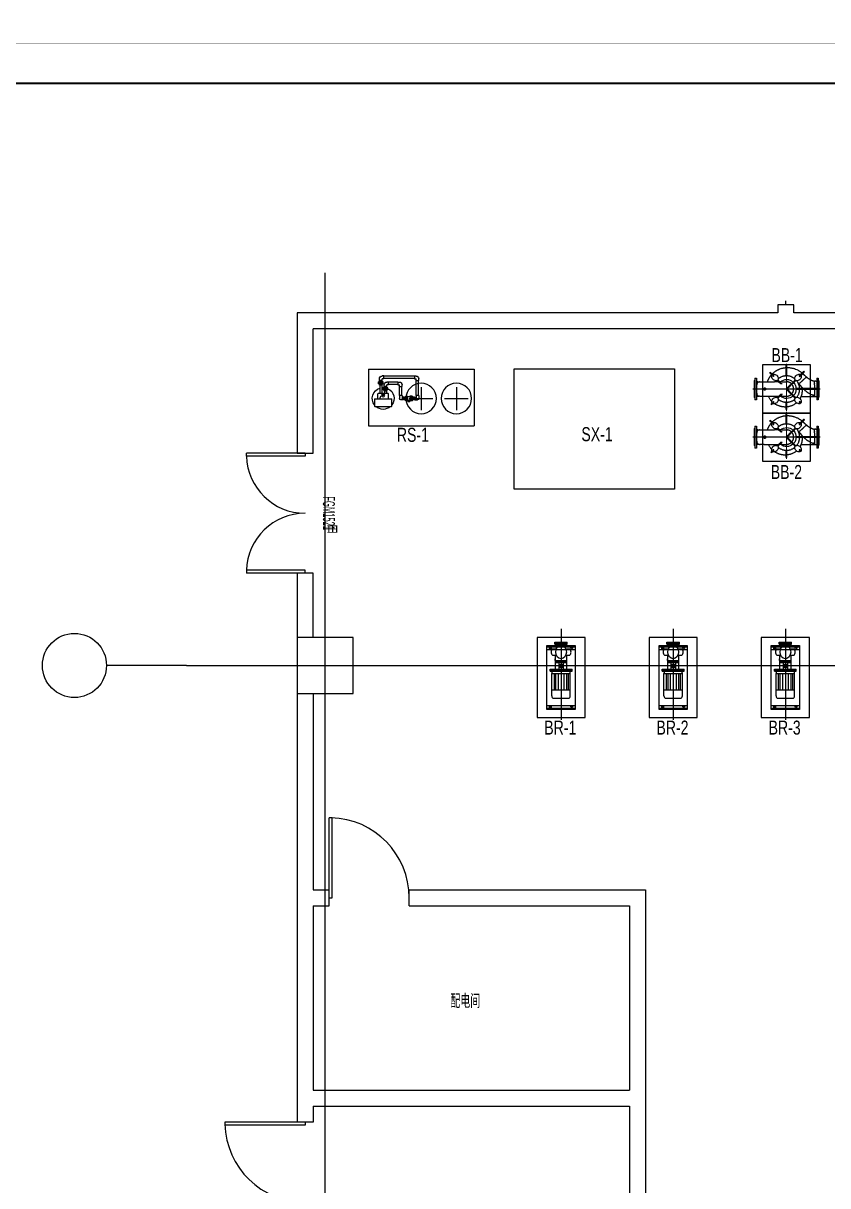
# Model space of a CAD drawing. Extents: x -253824 to 107923, y -224968 to 180578.
# Drawn here: x -192239 to -182197, y -13529 to 979 of the extents above; entities that cross this region are included whole.
import ezdxf
from ezdxf.enums import TextEntityAlignment as Align

# ---------------------------------------------------------------- set-up
doc = ezdxf.new("R2010")
doc.units = 0
doc.header["$LTSCALE"] = 1000
doc.header["$MEASUREMENT"] = 0
doc.linetypes.add('ACAD_ISO04W100', pattern=[30, 24, -3, 0, -3])
doc.linetypes.add('CENTER', pattern=[2, 1.25, -0.25, 0.25, -0.25])
doc.layers.get('0').update_dxf_attribs({"linetype": 'CONTINUOUS'})
doc.layers.add('00AC-空调设备-131', color=131, linetype='CONTINUOUS', lineweight=18)
doc.layers.add('4', color=1, linetype='CENTER', lineweight=18)
for name, color, linetype in [('02-TEXT_房间', 7, 'CONTINUOUS'), ('1轮廓实线层', 7, 'CONTINUOUS'), ('3中心线层', 1, 'CENTER'), ('A_STR-砌块墙', 121, 'CONTINUOUS'), ('A_STR-砼柱', 51, 'CONTINUOUS'), ('ACS_COM_BZ', 3, 'CONTINUOUS'), ('AXIS', 3, 'CONTINUOUS'), ('AXIS_TEXT', 7, 'CONTINUOUS'), ('DEVICE', 2, 'CONTINUOUS'), ('DOOR_FIRE', 220, 'CONTINUOUS'), ('DOOR_FIRE_TEXT', 7, 'CONTINUOUS'), ('DOTE', 1, 'CONTINUOUS'), ('WALL', 9, 'CONTINUOUS'), ('改造', 7, 'CONTINUOUS')]:
    doc.layers.add(name, color=color, linetype=linetype)
doc.styles.add('_TCH_SPACE', font='ros.shx', dxfattribs={"width": 0.75, "height": 5, "bigfont": 'jd.shx'})
doc.styles.add('_TCH_WINDOW', font='ros.shx', dxfattribs={"width": 0.65, "height": 3.5, "bigfont": 'jd.shx'})
doc.styles.add('COMPLEX', font='COMPLEX')
doc.styles.add('HZF', font='ros.shx', dxfattribs={"width": 0.75, "bigfont": 'jd.shx'})

# ---------------------------------------------------------------- blocks, each defined once
blk = doc.blocks.new('图框-A1')
for points, const_width in [([(0, 0), (841, 0), (841, 594), (0, 594)], 0.05), ([(766, 584), (25, 584), (25, 10), (766, 10)], 0.5)]:
    blk.add_lwpolyline(points, close=True, dxfattribs=dict(const_width=const_width))
at = {"const_width": 0.05}
for points in [[(420.5, 594), (420.5, 592)], [(420.5, 0), (420.5, 2)]]:
    blk.add_lwpolyline(points, dxfattribs=at)
blk = doc.blocks.new('_AXISO')
blk.add_circle((0, 0), 0.5)
at = {"layer": 'AXIS_TEXT', "style": 'COMPLEX', "width": 1.041667}
blk.add_attdef('A', text='', height=0.56, dxfattribs=at).set_placement((-0.25, -0.28), (0.25, -0.28), align=Align.FIT)
blk = doc.blocks.new('h2')
at = {"layer": 'A_STR-砌块墙'}
for p, q in [((-2845, 4500), (-3045, 4500)), ((-3045, 4500), (-3045, 4400)), ((-2845, 4400), (-2845, 4500)), ((-9045, 4400), (-9045, 2650)), ((-3045, 4400), (-9045, 4400)), ((-195, 4400), (-2845, 4400)), ((-8845, 2650), (-8845, 4200)), ((-2945, 4200), (-8845, 4200)), ((-295, 4200), (-2945, 4200)), ((-9045, 2650), (-8845, 2650)), ((-8845, 1150), (-9045, 1150)), ((-9045, 1150), (-9045, 350)), ((-8845, 350), (-8845, 1150)), ((-9045, -350), (-9045, -5700)), ((-8845, -350), (-8845, -2800)), ((-8845, -2800), (-8645, -2800)), ((-8645, -3000), (-8645, -2800)), ((-7645, -3000), (-7645, -2800)), ((-7645, -2800), (-4695, -2800)), ((-4695, -2800), (-4695, -8050)), ((-8845, -3000), (-8645, -3000)), ((-8845, -3000), (-8845, -5300)), ((-7645, -3000), (-4895, -3000)), ((-4895, -3000), (-4895, -5300)), ((-8845, -5300), (-4895, -5300)), ((-8845, -5500), (-4895, -5500)), ((-8845, -5500), (-8845, -5700)), ((-4895, -5500), (-4895, -7850)), ((-8845, -5700), (-9045, -5700))]:
    blk.add_line(p, q, dxfattribs=at)
at = {"layer": 'A_STR-砼柱'}
for p, q in [((-8345, 350), (-9045, 350)), ((-9045, 350), (-9045, -350)), ((-8345, -350), (-8345, 350)), ((-9045, -350), (-8345, -350))]:
    blk.add_line(p, q, dxfattribs=at)
at = {"layer": 'AXIS'}
blk.add_line((-10424, 0), (-11424, 0), dxfattribs=at)
at = {"layer": 'DOOR_FIRE'}
for p, q in [((-2945, 4500), (-2945, 4550)), ((-8945, 2650), (-9676, 2650)), ((-9676, 2613), (-9676, 2650)), ((-8945, 2613), (-9676, 2613)), ((-8945, 2650), (-8945, 2613)), ((-8945, 1188), (-9676, 1188)), ((-9676, 1188), (-9676, 1150)), ((-8945, 1150), (-8945, 1188)), ((-8945, 1150), (-9676, 1150)), ((-8645, -2900), (-8645, -1900)), ((-8607, -1900), (-8645, -1900)), ((-8607, -2900), (-8607, -1900)), ((-8645, -2900), (-8607, -2900)), ((-8945, -5700), (-9945, -5700)), ((-9944, -5726), (-9944, -5700)), ((-8945, -5737), (-9944, -5737)), ((-8945, -5700), (-8945, -5737))]:
    blk.add_line(p, q, dxfattribs=at)
for centre, radius, start, end in [((-8945, 2631), 731, 181.4693, 270), ((-8945, 1169), 731, 90, 178.5307), ((-8645, -2900), 1000, 0, 88.5307), ((-8945, -5700), 1000, 181.4693, 270)]:
    blk.add_arc(centre, radius, start, end, dxfattribs=at)
at = {"layer": 'DOTE'}
for p, q in [((-8695, -11139), (-8695, 4899)), ((-10424, 0), (3416, 0))]:
    blk.add_line(p, q, dxfattribs=at)
at = {"layer": 'AXIS', "xscale": 800, "yscale": 800, "zscale": 800, "rotation": 270}
blk.add_blockref('_AXISO', (-11824, 0), dxfattribs=at)
at = {"layer": '02-TEXT_房间', "style": '_TCH_SPACE', "width": 0.75}
blk.add_text('配电间', height=173.6, dxfattribs=at).set_placement((-7131, -4276))
at = {"layer": 'DOOR_FIRE_TEXT', "style": '_TCH_WINDOW'}
for s, height, width, p in [('FGM1521', 148.8, 0.458824, (-8722, 2110)), ('甲', 174, 0.65, (-8722, 1762))]:
    blk.add_text(s, height=height, rotation=270, dxfattribs=dict(at, width=width)).set_placement(p)
blk = doc.blocks.new('beng')
at = {"layer": 'DEVICE', "color": 7}
for p, q in [((65, -300), (65, 300)), ((65, 229), (105, 229)), ((85, 259), (85, 194)), ((105, -300), (105, 300)), ((455, -234), (455, 234)), ((512, -198), (512, 198)), ((789, -198), (789, 198)), ((1054, -300), (1054, 300)), ((1055, 229), (1095, 229)), ((1075, 259), (1075, 194)), ((1095, -300), (1095, 300)), ((0, -134), (0, 134)), ((294, -122), (294, 122)), ((310, -122), (310, 122)), ((326, -122), (326, 122)), ((326, 47), (439, 47)), ((358, -47), (358, 47)), ((358, 22), (408, 22)), ((408, -47), (408, 47)), ((512, 150), (789, 150)), ((512, 115), (789, 115)), ((512, 62), (789, 62)), ((85, -259), (85, -194)), ((326, -47), (439, -47)), ((358, -22), (408, -22)), ((512, -62), (789, -62)), ((512, -115), (789, -115)), ((512, -150), (789, -150)), ((1075, -259), (1075, -194)), ((65, -229), (105, -229)), ((1054, -229), (1095, -229))]:
    blk.add_line(p, q, dxfattribs=at)
at = {"layer": 'DEVICE', "color": 7, "linetype": 'CENTER', "ltscale": 500}
blk.add_line((-241, 0), (1293, 0), dxfattribs=at)
at = {"layer": 'DEVICE', "color": 7}
blk.add_lwpolyline([(40, 300), (1120, 300), (1120, -300), (40, -300)], close=True, dxfattribs=at)
for centre in [(85, 229), (1075, 229), (85, -229), (1075, -229)]:
    blk.add_circle(centre, 8.14, dxfattribs=at)
at = {"layer": 'WALL', "ltscale": 0.2}
for p, q in [((471, 234), (439, 234)), ((439, -234), (439, 234)), ((471, -234), (471, 234)), ((889, 198), (512, 198)), ((16, 134), (-16, 134)), ((-16, -134), (-16, 134)), ((16, -134), (16, 134)), ((89, 96), (16, 96)), ((95, 100), (95, 185)), ((205, 100), (205, 185)), ((439, 122), (205, 122)), ((296, 122), (264, 122)), ((471, -142), (471, 142)), ((930, -157), (930, 157)), ((16, -134), (-16, -134)), ((16, -134), (3, -134)), ((89, -96), (16, -96)), ((95, -185), (95, -100)), ((205, -185), (205, -100)), ((206, -122), (439, -122)), ((296, -122), (264, -122)), ((296, -122), (283, -122)), ((471, -234), (439, -234)), ((471, -234), (458, -234)), ((889, -198), (512, -198))]:
    blk.add_line(p, q, dxfattribs=at)
blk.add_circle((150, 0), 114, dxfattribs=at)
for centre, radius, start, end in [((150, 144), 68.9, 36.4877, 143.5123), ((512, 157), 40.7, 90, 180), ((889, 157), 40.7, 0, 90), ((150, -144), 68.9, 216.4877, 323.5123), ((512, -157), 40.7, 180, 270), ((889, -157), 40.7, 270, 0)]:
    blk.add_arc(centre, radius, start, end, dxfattribs=at)
blk = doc.blocks.new('A$C1A1A00B8')
at = {"layer": '00AC-空调设备-131', "color": 8, "lineweight": -3}
for p, q in [((300, 914), (300, 0)), ((2000, 914), (300, 914)), ((2000, 914), (2000, 0)), ((2000, 0), (300, 0))]:
    blk.add_line(p, q, dxfattribs=at)
at = {"layer": '00AC-空调设备-131', "lineweight": -3}
for p, q in [((1190, 732, 0), (1190, 758, 0)), ((1261, 802, 0), (1234, 802, 0)), ((1234, 732, 0), (1234, 758, 0)), ((1261, 758, 0), (1234, 758, 0)), ((1261, 802, 0), (1261, 758, 0)), ((1261, 797, 0), (1753, 797, 0)), ((1261, 762, 0), (1753, 762, 0)), ((1753, 758, 0), (1753, 802, 0)), ((1753, 802, 0), (1779, 802, 0)), ((1753, 758, 0), (1779, 758, 0)), ((1779, 731, 0), (1779, 758, 0)), ((1823, 731, 0), (1823, 758, 0)), ((1234, 732, 0), (1190, 732, 0)), ((1195, 490, 0), (1195, 732, 0)), ((1230, 490, 0), (1230, 732, 0)), ((1458, 634, 0), (1458, 661, 0)), ((1501, 634, 0), (1458, 634, 0)), ((1462, 490, 0), (1462, 634, 0)), ((1497, 490, 0), (1497, 634, 0)), ((1528, 704, 0), (1501, 704, 0)), ((1528, 661, 0), (1501, 661, 0)), ((1501, 634, 0), (1501, 661, 0)), ((1528, 704, 0), (1528, 661, 0)), ((1528, 700, 0), (1676, 700, 0)), ((1528, 665, 0), (1676, 665, 0)), ((1676, 661, 0), (1676, 704, 0)), ((1676, 704, 0), (1702, 704, 0)), ((1676, 661, 0), (1702, 661, 0)), ((1685, 612, 0), (1762, 612, 0)), ((1685, 580, 0), (1685, 612, 0)), ((1688, 577, 0), (1685, 580, 0)), ((1688, 577, 0), (1760, 577, 0)), ((1694, 577, 0), (1694, 612, 0)), ((1702, 633, 0), (1702, 661, 0)), ((1702, 612, 0), (1702, 633, 0)), ((1702, 633, 0), (1746, 633, 0)), ((1746, 633, 0), (1702, 633, 0)), ((1702, 556, 0), (1702, 577, 0)), ((1708, 556, 0), (1708, 633, 0)), ((1724, 556, 0), (1724, 633, 0)), ((1740, 556, 0), (1740, 633, 0)), ((1746, 633, 0), (1746, 661, 0)), ((1746, 612, 0), (1746, 633, 0)), ((1746, 556, 0), (1746, 577, 0)), ((1754, 577, 0), (1754, 612, 0)), ((1762, 580, 0), (1760, 577, 0)), ((1762, 678, 0), (1762, 710, 0)), ((1762, 710, 0), (1839, 710, 0)), ((1765, 675, 0), (1762, 678, 0)), ((1762, 580, 0), (1762, 612, 0)), ((1765, 675, 0), (1837, 675, 0)), ((1771, 675, 0), (1771, 710, 0)), ((1779, 710, 0), (1779, 731, 0)), ((1779, 731, 0), (1823, 731, 0)), ((1823, 731, 0), (1779, 731, 0)), ((1779, 654, 0), (1779, 675, 0)), ((1779, 654, 0), (1823, 654, 0)), ((1783, 654, 0), (1783, 524, 0)), ((1785, 654, 0), (1785, 731, 0)), ((1801, 654, 0), (1801, 731, 0)), ((1817, 654, 0), (1817, 731, 0)), ((1818, 654, 0), (1818, 524, 0)), ((1823, 710, 0), (1823, 731, 0)), ((1823, 654, 0), (1823, 675, 0)), ((1831, 675, 0), (1831, 710, 0)), ((1839, 678, 0), (1837, 675, 0)), ((1839, 678, 0), (1839, 710, 0)), ((1190, 490, 0), (1234, 490, 0)), ((1190, 490, 0), (1190, 441, 0)), ((1257, 419, 0), (1212, 419, 0)), ((1234, 490, 0), (1234, 441, 0)), ((1257, 463, 0), (1234, 463, 0)), ((1257, 463, 0), (1257, 419, 0)), ((1257, 459, 0), (1271, 459, 0)), ((1257, 424, 0), (1271, 424, 0)), ((1271, 463, 0), (1292, 463, 0)), ((1271, 419, 0), (1271, 463, 0)), ((1271, 457, 0), (1327, 457, 0)), ((1271, 441, 0), (1327, 441, 0)), ((1271, 425, 0), (1327, 425, 0)), ((1271, 419, 0), (1292, 419, 0)), ((1295, 480, 0), (1292, 477, 0)), ((1292, 405, 0), (1292, 477, 0)), ((1292, 471, 0), (1327, 471, 0)), ((1292, 411, 0), (1327, 411, 0)), ((1292, 405, 0), (1295, 403, 0)), ((1295, 480, 0), (1327, 480, 0)), ((1295, 403, 0), (1327, 403, 0)), ((1327, 403, 0), (1327, 480, 0)), ((1335, 384, 0), (1333, 393, 0)), ((1333, 393, 0), (1359, 393, 0)), ((1335, 384, 0), (1357, 384, 0)), ((1339, 407, 0), (1339, 393, 0)), ((1353, 407, 0), (1353, 393, 0)), ((1357, 384, 0), (1359, 393, 0)), ((1397, 480, 0), (1365, 480, 0)), ((1365, 403, 0), (1365, 480, 0)), ((1400, 471, 0), (1365, 471, 0)), ((1421, 457, 0), (1365, 457, 0)), ((1421, 441, 0), (1365, 441, 0)), ((1421, 425, 0), (1365, 425, 0)), ((1400, 411, 0), (1365, 411, 0)), ((1397, 403, 0), (1365, 403, 0)), ((1397, 480, 0), (1400, 477, 0)), ((1400, 405, 0), (1397, 403, 0)), ((1400, 405, 0), (1400, 477, 0)), ((1421, 463, 0), (1400, 463, 0)), ((1421, 419, 0), (1400, 419, 0)), ((1421, 463, 0), (1421, 419, 0)), ((1421, 459, 0), (1435, 459, 0)), ((1421, 424, 0), (1435, 424, 0)), ((1435, 463, 0), (1458, 463, 0)), ((1435, 463, 0), (1435, 419, 0)), ((1435, 419, 0), (1479, 419, 0)), ((1458, 490, 0), (1501, 490, 0)), ((1458, 490, 0), (1458, 441, 0)), ((1501, 490, 0), (1501, 441, 0)), ((1902, 435, 0), (1622, 435, 0)), ((1678, 435, 0), (1678, 517, 0)), ((1839, 524, 0), (1685, 524, 0)), ((1702, 556, 0), (1746, 556, 0)), ((1706, 556, 0), (1706, 524, 0)), ((1741, 556, 0), (1741, 524, 0)), ((1846, 435, 0), (1846, 517, 0))]:
    blk.add_line(p, q, dxfattribs=at)
at = {"layer": '00AC-空调设备-131', "linetype": 'ACAD_ISO04W100', "lineweight": -3, "ltscale": 3}
for p, q in [((585, 622, 0), (585, 254, 0)), ((1152, 622, 0), (1152, 254, 0)), ((775, 441, 0), (394, 441, 0)), ((1343, 441, 0), (962, 441, 0))]:
    blk.add_line(p, q, dxfattribs=at)
at = {"layer": '00AC-空调设备-131', "lineweight": -3, "elevation": 0}
blk.add_lwpolyline([(1902, 435), (1902, 323, -0.414214), (1888, 309), (1636, 309, -0.414214), (1622, 323), (1622, 435)], format="xyb", dxfattribs=at)
at = {"layer": '00AC-空调设备-131', "lineweight": -3}
for centre, radius in [((585, 441, 0), 245), ((1152, 441, 0), 245), ((1762, 492, 0), 24.6), ((1762, 492, 0), 3.24)]:
    blk.add_circle(centre, radius, dxfattribs=at)
for centre, radius, start, end in [((1234, 758, 0), 43.4, 90, 180), ((1779, 758, 0), 43.4, 0, 90), ((1501, 661, 0), 43.4, 90, 180), ((1762, 441, 0), 175, 116.1039, 216.8699), ((1702, 661, 0), 43.4, 0, 90), ((1762, 441, 0), 175, 83.1079, 95.5089), ((1762, 441, 0), 175, 323.1301, 71.3371), ((1212, 441, 0), 21.7, 180, 0), ((1346, 441, 0), 34.4, 56.6676, 123.3324), ((1346, 441, 0), 34.4, 236.6676, 303.3324), ((1479, 441, 0), 21.7, 180, 0), ((1685, 517, 0), 7, 90, 180), ((1839, 517, 0), 7, 0, 90), ((1762, 441, 0), 175, 228.9216, 311.0784)]:
    blk.add_arc(centre, radius, start, end, dxfattribs=at)
blk.add_open_spline([(1816, 435, 0), (1815, 446, 0), (1808, 476, 0), (1780, 486, 0), (1762, 492, 0)], degree=3, knots=[3.239693, 3.239693, 3.239693, 3.239693, 26.74775, 62.73993, 62.73993, 62.73993, 62.73993], dxfattribs=at)
blk = doc.blocks.new('200')
at = {"color": 7, "linetype": 'Continuous'}
for p, q in [((6, 375), (-6, 375)), ((-6, 218), (-6, 375)), ((6, 218), (6, 375)), ((-270, 279), (-279, 270)), ((-279, 270), (-278, 270)), ((-270, 278), (-278, 270)), ((-270, 279), (-270, 278)), ((-251, 260), (-260, 251)), ((-260, 251), (-227, 218)), ((-251, 260), (-218, 227)), ((-6, 218), (6, 218)), ((-6, 196), (-6, 218)), ((6, 196), (6, 218)), ((218, 227), (242, 250)), ((227, 218), (250, 242)), ((242, 250), (250, 242)), ((253, 262), (262, 253)), ((253, 262), (262, 253)), ((253, 262), (253, 262)), ((262, 253), (262, 253)), ((-495, 138), (-505, 128)), ((-505, 128), (-505, -128)), ((-470, 170), (-495, 170)), ((-495, 170), (-495, -170)), ((-470, 170), (-470, -170)), ((-470, 6), (-157, 6)), ((-435, 67), (-435, 6)), ((-260, 6), (-235, 34)), ((130, 113), (123, 113)), ((130, 113), (130, 113)), ((130, 113), (187, 113)), ((187, 113), (187, 113)), ((330, 15), (331, 0)), ((330, 15), (350, 15)), ((470, 123), (435, 114)), ((435, 113), (435, 114)), ((495, 170), (470, 170)), ((470, 170), (470, -170)), ((495, 170), (495, -170)), ((505, 128), (495, 138)), ((505, 128), (505, -128)), ((-505, -128), (-495, -138)), ((-495, -170), (-470, -170)), ((-470, -6), (-157, -6)), ((-470, -123), (-435, -123)), ((-435, -6), (-435, -113)), ((-435, -113), (-435, -123)), ((-435, -123), (-223, -123)), ((-273, -7), (-272, -6)), ((187, -113), (130, -113)), ((187, -113), (187, -113)), ((331, 0), (330, -15)), ((350, -15), (330, -15)), ((435, -114), (435, -113)), ((435, -114), (470, -123)), ((470, -170), (495, -170)), ((495, -138), (505, -128)), ((-6, -205), (-6, -197)), ((-6, -320), (-6, -205)), ((-6, -320), (6, -320)), ((-6, -320), (6, -320)), ((-6, -320), (-6, -320)), ((6, -205), (6, -197)), ((6, -320), (6, -205)), ((6, -320), (6, -320)), ((218, -226), (229, -237)), ((226, -218), (237, -229)), ((237, -229), (229, -237)), ((243, -234), (234, -243)), ((234, -243), (235, -243)), ((243, -235), (235, -243)), ((243, -234), (243, -235))]:
    blk.add_line(p, q, dxfattribs=at)
at = {"color": 7, "linetype": 'Continuous', "flags": 128}
for points in [[(-278, 270), (-278, 270), (-278, 269), (-277, 268), (-276, 267), (-274, 266), (-272, 264), (-270, 262), (-268, 260), (-266, 257), (-263, 254), (-260, 251)], [(-270, 278), (-270, 278), (-269, 278), (-268, 277), (-267, 276), (-266, 274), (-264, 272), (-262, 270), (-260, 268), (-257, 266), (-254, 263), (-251, 260)], [(242, 250), (244, 252), (246, 254), (248, 256), (249, 258), (250, 259), (251, 260), (252, 261), (253, 261), (253, 262)], [(250, 242), (252, 244), (254, 246), (256, 248), (258, 249), (259, 250), (260, 251), (261, 252), (261, 253), (262, 253)], [(-17, 8), (-24, 15), (-31, 23), (-39, 30), (-46, 37), (-53, 45), (-60, 52), (-67, 59), (-74, 66), (-81, 73), (-88, 80), (-95, 86), (-101, 93), (-108, 99), (-114, 106), (-121, 112), (-127, 118), (-133, 124), (-139, 130), (-143, 134)], [(-14, 22), (-21, 30), (-29, 37), (-36, 45), (-43, 52), (-51, 59), (-58, 66), (-65, 73), (-72, 80), (-79, 87), (-86, 94), (-92, 101), (-99, 107), (-105, 114), (-112, 120), (-118, 126), (-124, 133), (-130, 138), (-134, 143)], [(71, 80), (78, 87), (85, 94), (92, 100), (98, 107), (105, 114), (111, 120), (118, 126), (124, 132), (130, 138), (134, 143)], [(88, 79), (95, 86), (101, 93), (108, 99), (114, 106), (120, 112), (127, 118), (133, 124), (139, 130), (143, 134)], [(-435, -113), (-450, -117), (-470, -123)], [(-17, -8), (-24, -15), (-31, -23), (-39, -30), (-46, -37), (-53, -45), (-60, -52), (-67, -59), (-74, -66), (-81, -73), (-88, -80), (-95, -86), (-101, -93), (-108, -99), (-114, -106), (-121, -112), (-127, -118), (-133, -124), (-139, -130), (-143, -134)], [(-14, -22), (-21, -30), (-29, -37), (-36, -45), (-43, -52), (-51, -59), (-58, -66), (-65, -73), (-72, -80), (-79, -87), (-86, -94), (-92, -101), (-99, -107), (-105, -114), (-112, -120), (-118, -126), (-124, -133), (-130, -138), (-134, -143)], [(71, -80), (78, -87), (85, -94), (92, -100), (98, -107), (105, -114), (111, -120), (118, -126), (124, -132), (130, -138), (134, -143)], [(88, -79), (95, -86), (101, -93), (108, -99), (114, -106), (120, -112), (127, -118), (133, -124), (139, -130), (143, -134)], [(229, -237), (230, -238), (231, -239), (232, -240), (233, -241), (233, -242), (234, -242), (234, -243), (234, -243)], [(237, -229), (238, -230), (239, -231), (240, -232), (241, -233), (242, -233), (242, -234), (243, -234), (243, -234)]]:
    blk.add_lwpolyline(points, dxfattribs=at)
for centre in [(-205, 205), (205, 205), (-205, -205), (205, -205)]:
    blk.add_circle(centre, 9)
at = {"color": 7, "linetype": 'Continuous'}
for centre, radius, start, end in [((0, 0), 205, 157.9016, 158.3584), ((0, 0), 149, 137.3118, 222.6882), ((0, 1), 148, 49.258, 132.7928), ((350, 0), 15, 270, 90), ((0, 0), 148, 227.2749, 310.6769)]:
    blk.add_arc(centre, radius, start, end, dxfattribs=at)
blk.add_ellipse((0, 4), major_axis=(0, 200), ratio=0.999829, start_param=3.111652, end_param=3.171533, dxfattribs=at)
for points, knots in [([(-314, 186), (-314, 186), (-314, 186), (-315, 185), (-315, 185), (-316, 184), (-316, 184), (-318, 182), (-319, 181), (-322, 179), (-325, 177), (-331, 171), (-336, 168), (-343, 163), (-346, 161), (-349, 159), (-350, 158), (-353, 157), (-354, 156), (-357, 154), (-358, 154), (-360, 152), (-362, 151), (-365, 149), (-368, 148), (-373, 145), (-376, 144), (-381, 141), (-383, 140), (-389, 138), (-391, 137), (-396, 134), (-399, 133), (-404, 131), (-407, 130), (-411, 129), (-413, 128), (-415, 127), (-417, 127), (-419, 126), (-421, 126), (-424, 125), (-425, 124), (-429, 123), (-432, 122), (-435, 122)], [0, 0, 0, 0, 0.007813, 0.007813, 0.015625, 0.015625, 0.03125, 0.03125, 0.0625, 0.0625, 0.125, 0.125, 0.25, 0.25, 0.3125, 0.3125, 0.34375, 0.34375, 0.375, 0.375, 0.40625, 0.40625, 0.4375, 0.4375, 0.5, 0.5, 0.5625, 0.5625, 0.625, 0.625, 0.6875, 0.6875, 0.75, 0.75, 0.8125, 0.8125, 0.84375, 0.84375, 0.875, 0.875, 0.90625, 0.90625, 0.9375, 0.9375, 1, 1, 1, 1]), ([(-314, 186), (-314, 186), (-314, 186), (-314, 186), (-314, 186), (-313, 186), (-313, 186), (-313, 186), (-313, 186), (-313, 186), (-313, 186), (-313, 186), (-313, 186), (-313, 186), (-313, 186), (-313, 186), (-313, 186), (-313, 186), (-313, 186), (-313, 186), (-313, 186)], [0, 0, 0, 0, 0.0625, 0.0625, 0.125, 0.25, 0.25, 0.3125, 0.3125, 0.375, 0.5, 0.5, 0.5625, 0.5625, 0.625, 0.75, 0.75, 0.875, 0.875, 1, 1, 1, 1]), ([(-313, 186), (-313, 186), (-313, 186), (-313, 186), (-313, 186), (-313, 186), (-313, 186), (-313, 186), (-313, 186), (-313, 186), (-313, 186), (-313, 186), (-313, 186), (-313, 186), (-312, 186), (-311, 185), (-311, 185), (-309, 184), (-308, 184), (-306, 182), (-305, 181), (-301, 178), (-298, 176), (-292, 171), (-288, 168), (-281, 161), (-277, 158), (-269, 150), (-265, 147), (-259, 141), (-257, 139), (-253, 135), (-251, 133), (-247, 130), (-245, 128), (-242, 125), (-241, 124), (-240, 123), (-239, 122), (-238, 122), (-238, 121), (-238, 121), (-237, 121), (-237, 121), (-237, 120), (-237, 120), (-237, 120), (-237, 120), (-237, 120)], [0, 0, 0, 0, 0.000122, 0.000122, 0.000244, 0.000488, 0.000977, 0.001953, 0.003906, 0.007813, 0.015625, 0.015625, 0.03125, 0.03125, 0.0625, 0.0625, 0.125, 0.125, 0.1875, 0.1875, 0.25, 0.25, 0.375, 0.375, 0.5, 0.5, 0.625, 0.625, 0.75, 0.75, 0.8125, 0.8125, 0.875, 0.875, 0.9375, 0.9375, 0.96875, 0.96875, 0.984375, 0.984375, 0.992188, 0.996094, 0.998047, 0.999023, 0.999512, 0.999756, 0.999756, 1, 1, 1, 1]), ([(-303, 196), (-304, 195), (-305, 194), (-306, 193), (-307, 192), (-307, 192)], [0, 0, 0, 0, 0.500001, 0.750003, 1, 1, 1, 1]), ([(-264, 230), (-265, 229), (-270, 225), (-276, 220), (-283, 213), (-288, 209), (-290, 207)], [0, 0, 0, 0, 0.133301, 0.49999, 0.683341, 1, 1, 1, 1]), ([(-263, 231), (-266, 229), (-270, 224), (-275, 220), (-277, 219)], [0, 0, 0, 0, 0.6049, 1, 1, 1, 1]), ([(-256, 238), (-256, 237), (-258, 235), (-261, 233), (-263, 231)], [0, 0, 0, 0, 0.084418, 1, 1, 1, 1]), ([(-251, 242), (-252, 241), (-254, 239), (-255, 238), (-256, 238)], [0, 0, 0, 0, 0.795003, 1, 1, 1, 1]), ([(-160, 303), (-166, 300), (-177, 295), (-192, 286), (-205, 278), (-219, 268), (-231, 259), (-238, 253), (-242, 250)], [0, 0, 0, 0, 0.22118, 0.372949, 0.524719, 0.699911, 0.875095, 1, 1, 1, 1]), ([(-6, 335), (-8, 335), (-9, 335), (-13, 335), (-14, 335), (-19, 335), (-22, 335), (-29, 335), (-32, 335), (-39, 334), (-42, 334), (-52, 333), (-58, 332), (-71, 330), (-78, 329), (-88, 327), (-91, 327), (-97, 325), (-101, 324), (-110, 322), (-116, 320), (-135, 314), (-148, 309), (-160, 303)], [0, 0, 0, 0, 0.03125, 0.03125, 0.0625, 0.0625, 0.125, 0.125, 0.1875, 0.1875, 0.25, 0.25, 0.375, 0.375, 0.5, 0.5, 0.5625, 0.5625, 0.625, 0.625, 0.75, 0.75, 1, 1, 1, 1]), ([(-128, 160), (-128, 160), (-127, 161), (-122, 165), (-117, 169), (-106, 175), (-101, 179), (-94, 182), (-93, 183), (-90, 184), (-88, 185), (-84, 187), (-81, 188), (-73, 192), (-67, 194), (-55, 198), (-49, 199), (-37, 202), (-31, 203), (-23, 204), (-22, 204), (-18, 204), (-17, 204), (-12, 205), (-9, 205), (-6, 205)], [0.1104039, 0.1104039, 0.1104039, 0.1104039, 0.125, 0.125, 0.25, 0.25, 0.375, 0.375, 0.40625, 0.40625, 0.4375, 0.4375, 0.5, 0.5, 0.625, 0.625, 0.75, 0.75, 0.875, 0.875, 0.90625, 0.90625, 0.9375, 0.9375, 1, 1, 1, 1]), ([(91, 318), (85, 320), (73, 324), (55, 328), (36, 332), (19, 334), (9, 334), (6, 335)], [0, 0, 0, 0, 0.218596, 0.437192, 0.658686, 0.88018, 1, 1, 1, 1]), ([(6, 205), (12, 205), (18, 204), (31, 203), (37, 202), (44, 200), (46, 200), (49, 199), (51, 199), (55, 197), (58, 197), (67, 194), (73, 192), (84, 187), (90, 184), (98, 180), (101, 179), (105, 176), (106, 175), (109, 174), (110, 173), (117, 169), (122, 165), (127, 161), (128, 160), (128, 160)], [0, 0, 0, 0, 0.125, 0.125, 0.25, 0.25, 0.28125, 0.28125, 0.3125, 0.3125, 0.375, 0.375, 0.5, 0.5, 0.625, 0.625, 0.6875, 0.6875, 0.71875, 0.71875, 0.75, 0.75, 0.875, 0.875, 0.8891132, 0.8891132, 0.8891132, 0.8891132]), ([(225, 233), (225, 234), (224, 234), (223, 236), (221, 238), (218, 240), (215, 244), (212, 247), (208, 250), (205, 252), (202, 255), (197, 259), (191, 264), (184, 269), (177, 274), (170, 279), (163, 284), (155, 289), (148, 293), (140, 297), (132, 301), (124, 305), (117, 308), (112, 310), (109, 312), (107, 312), (91, 318)], [0.0393378, 0.0393378, 0.0393378, 0.0393378, 0.0417504, 0.0473216, 0.0528927, 0.0640351, 0.0751774, 0.0863198, 0.0974621, 0.1086044, 0.1197468, 0.1308891, 0.1531738, 0.1754585, 0.1977432, 0.2200278, 0.2423125, 0.2645972, 0.2868819, 0.3091666, 0.3314513, 0.3537359, 0.3760206, 0.387163, 0.3983053, 0.4035369, 0.4035369, 0.4035369, 0.4035369]), ([(292, 129), (292, 129), (292, 129), (291, 130), (290, 133), (288, 137), (286, 141), (284, 147), (281, 154), (276, 162), (272, 170), (268, 177), (263, 185), (259, 191), (255, 196), (253, 200), (250, 204), (247, 207), (245, 211), (242, 214), (239, 218), (237, 220), (235, 223), (234, 224), (233, 225), (233, 225)], [0.4336447, 0.4336447, 0.4336447, 0.4336447, 0.4336448, 0.4336448, 0.4447871, 0.4559294, 0.4670718, 0.4782141, 0.5004988, 0.5227835, 0.5450682, 0.5673528, 0.5896375, 0.6119222, 0.6230646, 0.6342069, 0.6453492, 0.6564916, 0.6676339, 0.6787763, 0.6899186, 0.7010609, 0.7066321, 0.7122033, 0.7131098, 0.7131098, 0.7131098, 0.7131098]), ([(-457, 123), (-460, 123), (-464, 123), (-468, 123), (-470, 123)], [0, 0, 0, 0, 0.501127, 1, 1, 1, 1]), ([(-458, 123), (-455, 122), (-448, 122), (-440, 122), (-435, 122)], [0, 0, 0, 0, 0.326378, 1, 1, 1, 1]), ([(-435, 122), (-435, 122), (-435, 121), (-435, 121), (-435, 121), (-435, 121), (-435, 121), (-435, 121), (-435, 121), (-435, 121), (-435, 121), (-435, 120), (-435, 120), (-435, 118), (-435, 118), (-435, 117), (-435, 116), (-435, 116)], [0, 0, 0, 0, 0.25, 0.25, 0.3125, 0.3125, 0.34375, 0.34375, 0.375, 0.375, 0.5, 0.5, 0.75, 0.75, 0.875, 0.875, 1, 1, 1, 1]), ([(-435, 109), (-435, 109), (-435, 109), (-435, 110), (-435, 110), (-435, 111), (-435, 111), (-435, 112), (-435, 112), (-435, 112), (-435, 113), (-435, 113), (-435, 114), (-435, 115), (-435, 115), (-435, 116), (-435, 116)], [0, 0, 0, 0, 0.057315, 0.114241, 0.170782, 0.226939, 0.282715, 0.338112, 0.393132, 0.447772, 0.502019, 0.603428, 0.703915, 0.803497, 0.902187, 1, 1, 1, 1]), ([(-435, 91), (-435, 91), (-435, 91), (-435, 92), (-435, 93), (-435, 94), (-435, 94), (-435, 95), (-435, 96), (-435, 96), (-435, 97), (-435, 98), (-435, 98), (-435, 99), (-435, 99), (-435, 100), (-435, 101), (-435, 102), (-435, 103), (-435, 104), (-435, 105), (-435, 106), (-435, 107), (-435, 108), (-435, 109), (-435, 109)], [0, 0, 0, 0, 0.0361256, 0.0718511, 0.1071776, 0.1421065, 0.1766389, 0.2107762, 0.2445193, 0.2778696, 0.3108282, 0.3433963, 0.375575, 0.4073653, 0.4387685, 0.4697856, 0.5004177, 0.5664522, 0.6314649, 0.6954328, 0.7583678, 0.8202814, 0.8811844, 0.9410873, 1, 1, 1, 1]), ([(-435, 91), (-435, 90), (-435, 90), (-435, 89), (-435, 88), (-435, 87), (-435, 87), (-435, 86), (-435, 86)], [0, 0, 0, 0, 0.161553, 0.325177, 0.490877, 0.658598, 0.828305, 1, 1, 1, 1]), ([(-435, 81), (-435, 81), (-435, 81), (-435, 82), (-435, 83), (-435, 84), (-435, 84), (-435, 85), (-435, 86), (-435, 86)], [0, 0, 0, 0, 0.155342, 0.30652, 0.453535, 0.596389, 0.735084, 0.86962, 1, 1, 1, 1]), ([(-435, 67), (-435, 70), (-435, 74), (-435, 78), (-435, 80), (-435, 81)], [0.94580415, 0.94580415, 0.94580415, 0.94580415, 0.97072555, 0.99564696, 1, 1, 1, 1]), ([(-237, 120), (-235, 119), (-233, 117), (-229, 113), (-227, 111), (-223, 107), (-221, 105), (-210, 97), (-200, 86), (-193, 81)], [0, 0, 0, 0, 0.25, 0.25, 0.5, 0.5, 0.75, 0.75, 1, 1, 1, 1]), ([(-235, 34), (-235, 34), (-235, 34), (-234, 35), (-234, 35), (-234, 36), (-233, 36), (-233, 37), (-232, 37), (-231, 38), (-231, 39), (-229, 41), (-228, 42), (-227, 43), (-227, 44), (-226, 45), (-225, 45), (-224, 47), (-223, 48), (-220, 51), (-219, 53), (-216, 56), (-215, 57), (-213, 59), (-212, 60), (-209, 63), (-207, 65), (-204, 68), (-203, 69), (-201, 72), (-200, 73), (-198, 76), (-196, 78), (-184, 90)], [0, 0, 0, 0, 0.03125, 0.03125, 0.0625, 0.0625, 0.09375, 0.09375, 0.125, 0.125, 0.1875, 0.1875, 0.25, 0.25, 0.28125, 0.28125, 0.3125, 0.3125, 0.375, 0.375, 0.5, 0.5, 0.5625, 0.5625, 0.625, 0.625, 0.75, 0.75, 0.8125, 0.8125, 0.875, 0.875, 1, 1, 1, 1]), ([(-205, 6), (-205, 12), (-204, 18), (-203, 27), (-203, 30), (-202, 34), (-202, 36), (-201, 38), (-201, 39), (-201, 40), (-201, 41), (-200, 43), (-200, 44), (-200, 47), (-199, 47), (-199, 49), (-199, 49), (-198, 52), (-198, 53), (-197, 56), (-197, 57), (-196, 62), (-195, 64), (-193, 69), (-193, 70), (-192, 72), (-192, 73), (-191, 74), (-191, 74), (-191, 75), (-191, 75), (-191, 76)], [0, 0, 0, 0, 0.25, 0.25, 0.375, 0.375, 0.4375, 0.4375, 0.46875, 0.46875, 0.5, 0.5, 0.5625, 0.5625, 0.59375, 0.59375, 0.625, 0.625, 0.6875, 0.6875, 0.75, 0.75, 0.875, 0.875, 0.9375, 0.9375, 0.96875, 0.96875, 0.984375, 0.984375, 1, 1, 1, 1]), ([(-191, 76), (-191, 76), (-190, 76), (-190, 76), (-190, 76), (-190, 76), (-190, 77), (-190, 77), (-190, 77), (-190, 77), (-190, 77), (-190, 77), (-190, 77), (-190, 77), (-190, 77), (-190, 77), (-190, 77), (-190, 77), (-190, 77), (-190, 77)], [0, 0, 0, 0, 0.25, 0.25, 0.5, 0.5, 0.625, 0.625, 0.75, 0.75, 0.78125, 0.78125, 0.796875, 0.796875, 0.8125, 0.8125, 0.875, 0.875, 1, 1, 1, 1]), ([(-190, 77), (-190, 77), (-190, 77), (-190, 77), (-190, 77), (-190, 78), (-190, 78), (-189, 78)], [0, 0, 0, 0, 0.125, 0.1875, 0.25, 0.5, 1, 1, 1, 1]), ([(-189, 78), (-189, 80), (-188, 81), (-187, 84), (-186, 86), (-185, 88), (-184, 90), (-183, 93), (-182, 94), (-180, 98), (-178, 101), (-176, 105), (-175, 106), (-174, 109), (-173, 110), (-170, 114), (-169, 117), (-165, 122), (-163, 124), (-161, 127), (-160, 128), (-160, 128)], [0, 0, 0, 0, 0.0625, 0.0625, 0.125, 0.125, 0.1875, 0.1875, 0.25, 0.25, 0.375, 0.375, 0.4375, 0.4375, 0.5, 0.5, 0.625, 0.625, 0.75, 0.75, 0.7790249, 0.7790249, 0.7790249, 0.7790249]), ([(-111, 0), (-111, 7), (-111, 14), (-109, 24), (-108, 27), (-107, 32), (-106, 33), (-105, 36), (-105, 37), (-104, 38), (-104, 39), (-103, 43), (-101, 46), (-98, 52), (-97, 55), (-93, 61), (-91, 64), (-88, 68), (-87, 69), (-86, 71), (-85, 72), (-84, 73), (-84, 74), (-83, 75)], [0, 0, 0, 0, 0.25, 0.25, 0.375, 0.375, 0.4375, 0.4375, 0.46875, 0.46875, 0.5, 0.5, 0.625, 0.625, 0.75, 0.75, 0.875, 0.875, 0.9375, 0.9375, 0.96875, 0.96875, 1, 1, 1, 1]), ([(-75, 83), (-70, 87), (-66, 91), (-60, 95), (-58, 95), (-56, 97), (-55, 98), (-51, 100), (-48, 101), (-40, 105), (-35, 107), (-28, 109), (-27, 109), (-24, 110), (-22, 110), (-18, 111), (-15, 112), (-12, 112)], [0, 0, 0, 0, 0.25, 0.25, 0.3125, 0.3125, 0.375, 0.375, 0.5, 0.5, 0.75, 0.75, 0.8125, 0.8125, 0.875, 0.875, 1, 1, 1, 1]), ([(-14, 22), (-15, 20), (-16, 15), (-16, 11), (-17, 8)], [0, 0, 0, 0, 0.499395, 1, 1, 1, 1]), ([(13, 113), (12, 113), (11, 113), (8, 113), (7, 113), (6, 113), (5, 113), (4, 113), (4, 113), (3, 113), (2, 113), (1, 113), (1, 113), (0, 113), (-1, 113), (-1, 113), (-2, 113), (-2, 113), (-2, 113), (-3, 113), (-4, 113), (-4, 113), (-5, 113), (-5, 112), (-5, 112), (-6, 112), (-6, 112), (-7, 112), (-7, 112), (-7, 112), (-8, 112), (-8, 112), (-9, 112), (-9, 112), (-10, 112), (-11, 112), (-11, 112), (-12, 112), (-12, 112), (-12, 112)], [0, 0, 0, 0, 0.125, 0.125, 0.25, 0.25, 0.3125, 0.3125, 0.375, 0.375, 0.4375, 0.4375, 0.5, 0.5, 0.5625, 0.5625, 0.59375, 0.59375, 0.625, 0.625, 0.6875, 0.6875, 0.71875, 0.71875, 0.75, 0.75, 0.78125, 0.78125, 0.8125, 0.8125, 0.84375, 0.84375, 0.875, 0.875, 0.9375, 0.9375, 0.96875, 0.96875, 1, 1, 1, 1]), ([(71, 113), (71, 113), (71, 113), (70, 113), (70, 113), (70, 113), (70, 113), (69, 113), (69, 113), (69, 113), (69, 113), (69, 113), (69, 113), (69, 113), (69, 113), (69, 113), (69, 113), (68, 113), (68, 113), (67, 113), (66, 113), (65, 113), (65, 113), (64, 113), (63, 113), (62, 113), (61, 113), (58, 113), (57, 113), (55, 113), (55, 113), (53, 113), (53, 113), (51, 113), (49, 113), (46, 113), (45, 113), (41, 113), (38, 113), (33, 113), (32, 113), (29, 113), (28, 113), (26, 113), (25, 113), (24, 113), (23, 113), (22, 113), (21, 113), (20, 113), (20, 113), (18, 113), (18, 113), (17, 113), (16, 113), (15, 113), (14, 113), (13, 113)], [0, 0, 0, 0, 0.007813, 0.007813, 0.015625, 0.015625, 0.019531, 0.019531, 0.023438, 0.023438, 0.027344, 0.027344, 0.03125, 0.03125, 0.039063, 0.039063, 0.046875, 0.046875, 0.0625, 0.0625, 0.125, 0.125, 0.15625, 0.15625, 0.1875, 0.1875, 0.25, 0.25, 0.3125, 0.3125, 0.34375, 0.34375, 0.375, 0.375, 0.4375, 0.4375, 0.5, 0.5, 0.625, 0.625, 0.6875, 0.6875, 0.75, 0.75, 0.78125, 0.78125, 0.8125, 0.8125, 0.84375, 0.84375, 0.875, 0.875, 0.90625, 0.90625, 0.9375, 0.9375, 1, 1, 1, 1]), ([(71, 113), (71, 113), (72, 113), (72, 113), (73, 113), (74, 113), (74, 113), (76, 113), (78, 113), (82, 113), (85, 113), (90, 113), (93, 113), (97, 113), (99, 113), (102, 113), (103, 113), (104, 113)], [0, 0, 0, 0, 0.03125, 0.03125, 0.0625, 0.0625, 0.125, 0.125, 0.25, 0.25, 0.5, 0.5, 0.75, 0.75, 0.875, 0.875, 1, 1, 1, 1]), ([(71, 80), (74, 80), (79, 80), (85, 79), (88, 79)], [0, 0, 0, 0, 0.499302, 1, 1, 1, 1]), ([(121, 113), (122, 113), (122, 113), (122, 113), (122, 113), (123, 113), (123, 113), (123, 113), (123, 113), (123, 113), (123, 113), (123, 113), (123, 113), (123, 113), (123, 113), (123, 113)], [0, 0, 0, 0, 0.5, 0.5, 0.75, 0.75, 0.875, 0.875, 0.9375, 0.9375, 0.96875, 0.96875, 0.984375, 0.984375, 1, 1, 1, 1]), ([(160, 128), (161, 127), (162, 126), (165, 122), (166, 120), (171, 113)], [0.5734972, 0.5734972, 0.5734972, 0.5734972, 0.75, 0.75, 1, 1, 1, 1]), ([(348, 113), (347, 113), (346, 113), (344, 113), (344, 113), (342, 113), (342, 113), (340, 113), (340, 113), (338, 113), (338, 113), (336, 113), (335, 113), (330, 113), (328, 113), (322, 113), (319, 113), (313, 113), (309, 113), (303, 113), (300, 113), (293, 113), (290, 113), (283, 113), (279, 113), (272, 113), (269, 113), (262, 113), (258, 113), (251, 113), (247, 113), (240, 113), (236, 113), (232, 113), (232, 113), (232, 113)], [0, 0, 0, 0, 0.03125, 0.03125, 0.046875, 0.046875, 0.0625, 0.0625, 0.078125, 0.078125, 0.09375, 0.09375, 0.125, 0.125, 0.1875, 0.1875, 0.25, 0.25, 0.3125, 0.3125, 0.375, 0.375, 0.4375, 0.4375, 0.5, 0.5, 0.5625, 0.5625, 0.625, 0.625, 0.6875, 0.6875, 0.75, 0.75, 0.7504276, 0.7504276, 0.7504276, 0.7504276]), ([(297, 113), (295, 120), (294, 122), (293, 125), (292, 128), (292, 129)], [0.71310984, 0.71310984, 0.71310984, 0.71310984, 0.72058108, 0.7295464, 0.73851168, 0.73851168, 0.73851168, 0.73851168]), ([(418, 113), (417, 113), (416, 113), (410, 113), (406, 113), (399, 112), (397, 112), (393, 112), (390, 112), (386, 112), (384, 112), (381, 112), (379, 112), (377, 112), (376, 112), (371, 112), (366, 112), (360, 112), (357, 112), (353, 113), (351, 113), (348, 113)], [0.3430994, 0.3430994, 0.3430994, 0.3430994, 0.375, 0.375, 0.5, 0.5, 0.5625, 0.5625, 0.625, 0.625, 0.6875, 0.6875, 0.71875, 0.71875, 0.75, 0.75, 0.875, 0.875, 0.9375, 0.9375, 0.9999997, 0.9999997, 0.9999997, 0.9999997]), ([(418, 113), (419, 113), (421, 113), (422, 113), (422, 113)], [0, 0, 0, 0, 0.725773, 1, 1, 1, 1]), ([(435, 113), (433, 113), (429, 113), (425, 113), (422, 113)], [0, 0, 0, 0, 0.39137, 1, 1, 1, 1]), ([(465, 0), (465, 2), (465, 4), (465, 7), (465, 9), (465, 15), (464, 18), (464, 23), (464, 24), (464, 26), (464, 27), (464, 29), (464, 31), (464, 35), (464, 37), (464, 40), (464, 42), (463, 47), (463, 50), (462, 57), (462, 60), (461, 65), (461, 66), (461, 68), (461, 69), (460, 71), (460, 71), (460, 75), (459, 78), (458, 83), (457, 85), (456, 90), (455, 92), (454, 95), (453, 96), (453, 98), (452, 99), (451, 102), (450, 103), (448, 106), (447, 107), (445, 109), (445, 109), (444, 110), (444, 110), (443, 111), (443, 111), (442, 111), (442, 111), (441, 112), (441, 112), (440, 112), (439, 112), (438, 113), (438, 113), (436, 113), (436, 113), (435, 113)], [0, 0, 0, 0, 0.03125, 0.03125, 0.0625, 0.0625, 0.125, 0.125, 0.140625, 0.140625, 0.15625, 0.15625, 0.1875, 0.1875, 0.21875, 0.21875, 0.25, 0.25, 0.3125, 0.3125, 0.375, 0.375, 0.40625, 0.40625, 0.421875, 0.421875, 0.4375, 0.4375, 0.5, 0.5, 0.5625, 0.5625, 0.625, 0.625, 0.65625, 0.65625, 0.6875, 0.6875, 0.75, 0.75, 0.8125, 0.8125, 0.84375, 0.84375, 0.859375, 0.859375, 0.875, 0.875, 0.890625, 0.890625, 0.90625, 0.90625, 0.9375, 0.9375, 0.96875, 0.96875, 1, 1, 1, 1]), ([(-273, -7), (-275, -10), (-278, -12), (-283, -17), (-285, -19), (-293, -26), (-298, -31), (-307, -37), (-309, -39), (-313, -42), (-315, -43), (-318, -45), (-319, -46), (-322, -48), (-323, -49), (-326, -51), (-327, -52), (-330, -54), (-332, -55), (-335, -57), (-336, -58), (-343, -62), (-349, -66), (-362, -73), (-368, -76), (-381, -82), (-387, -85), (-397, -89), (-401, -90), (-406, -92), (-407, -93), (-411, -94), (-412, -94), (-414, -95)], [0, 0, 0, 0, 0.0625, 0.0625, 0.125, 0.125, 0.25, 0.25, 0.3125, 0.3125, 0.34375, 0.34375, 0.375, 0.375, 0.40625, 0.40625, 0.4375, 0.4375, 0.46875, 0.46875, 0.5, 0.5, 0.625, 0.625, 0.75, 0.75, 0.875, 0.875, 0.9375, 0.9375, 0.96875, 0.96875, 1, 1, 1, 1]), ([(-243, -6), (-243, -11), (-243, -16), (-243, -24), (-243, -26), (-243, -31), (-243, -34), (-242, -41), (-242, -46), (-241, -53), (-241, -56), (-240, -61), (-240, -63), (-238, -76), (-236, -85), (-233, -97), (-232, -100), (-230, -104), (-229, -107), (-227, -114), (-225, -118), (-223, -123)], [0, 0, 0, 0, 0.125, 0.125, 0.1875, 0.1875, 0.25, 0.25, 0.375, 0.375, 0.4375, 0.4375, 0.5, 0.5, 0.75, 0.75, 0.8125, 0.8125, 0.875, 0.875, 1, 1, 1, 1]), ([(-212, -147), (-214, -143), (-216, -139), (-220, -131), (-222, -127), (-224, -123)], [0, 0, 0, 0, 0.5, 0.5, 1, 1, 1, 1]), ([(-160, -128), (-160, -128), (-161, -127), (-163, -124), (-165, -122), (-168, -118), (-169, -116), (-170, -114), (-171, -113), (-176, -106), (-179, -101), (-184, -90), (-187, -84), (-192, -73), (-194, -67), (-197, -58), (-197, -55), (-199, -51), (-199, -49), (-200, -46), (-200, -45), (-202, -37), (-203, -31), (-204, -22), (-204, -18), (-205, -12), (-205, -9), (-205, -6)], [0.1100558, 0.1100558, 0.1100558, 0.1100558, 0.125, 0.125, 0.1875, 0.1875, 0.21875, 0.21875, 0.25, 0.25, 0.375, 0.375, 0.5, 0.5, 0.625, 0.625, 0.6875, 0.6875, 0.71875, 0.71875, 0.75, 0.75, 0.875, 0.875, 0.9375, 0.9375, 1, 1, 1, 1]), ([(-6, -205), (-12, -205), (-18, -204), (-26, -203), (-28, -203), (-31, -203), (-32, -202), (-37, -202), (-40, -201), (-49, -199), (-55, -198), (-67, -194), (-73, -192), (-84, -187), (-90, -184), (-97, -181), (-98, -180), (-101, -178), (-102, -178), (-106, -175), (-109, -174), (-117, -169), (-122, -165), (-127, -161), (-128, -160), (-128, -160)], [0, 0, 0, 0, 0.125, 0.125, 0.15625, 0.15625, 0.1875, 0.1875, 0.25, 0.25, 0.375, 0.375, 0.5, 0.5, 0.625, 0.625, 0.65625, 0.65625, 0.6875, 0.6875, 0.75, 0.75, 0.875, 0.875, 0.8892666, 0.8892666, 0.8892666, 0.8892666]), ([(-83, -75), (-84, -73), (-85, -72), (-87, -69), (-88, -68), (-91, -64), (-93, -61), (-97, -55), (-98, -52), (-101, -46), (-103, -43), (-104, -38), (-105, -37), (-106, -33), (-107, -32), (-108, -27), (-109, -24), (-111, -14), (-111, -7), (-111, 0)], [0, 0, 0, 0, 0.0625, 0.0625, 0.125, 0.125, 0.25, 0.25, 0.375, 0.375, 0.5, 0.5, 0.5625, 0.5625, 0.625, 0.625, 0.75, 0.75, 1, 1, 1, 1]), ([(-12, -112), (-15, -112), (-18, -111), (-22, -110), (-24, -110), (-27, -109), (-28, -109), (-35, -107), (-40, -105), (-48, -101), (-51, -100), (-55, -98), (-56, -97), (-58, -95), (-60, -95), (-66, -91), (-70, -87), (-75, -83)], [0, 0, 0, 0, 0.125, 0.125, 0.1875, 0.1875, 0.25, 0.25, 0.5, 0.5, 0.625, 0.625, 0.6875, 0.6875, 0.75, 0.75, 1, 1, 1, 1]), ([(-14, -22), (-15, -20), (-16, -15), (-16, -11), (-17, -8)], [0, 0, 0, 0, 0.499395, 1, 1, 1, 1]), ([(13, -113), (12, -113), (11, -113), (8, -113), (7, -113), (6, -113), (5, -113), (4, -113), (4, -113), (3, -113), (2, -113), (1, -113), (1, -113), (0, -113), (-1, -113), (-1, -113), (-2, -113), (-2, -113), (-2, -113), (-3, -113), (-4, -113), (-4, -113), (-5, -113), (-5, -112), (-5, -112), (-6, -112), (-6, -112), (-7, -112), (-7, -112), (-7, -112), (-8, -112), (-8, -112), (-9, -112), (-9, -112), (-10, -112), (-11, -112), (-11, -112), (-12, -112), (-12, -112), (-12, -112)], [0, 0, 0, 0, 0.125, 0.125, 0.25, 0.25, 0.3125, 0.3125, 0.375, 0.375, 0.4375, 0.4375, 0.5, 0.5, 0.5625, 0.5625, 0.59375, 0.59375, 0.625, 0.625, 0.6875, 0.6875, 0.71875, 0.71875, 0.75, 0.75, 0.78125, 0.78125, 0.8125, 0.8125, 0.84375, 0.84375, 0.875, 0.875, 0.9375, 0.9375, 0.96875, 0.96875, 1, 1, 1, 1]), ([(128, -160), (128, -160), (127, -161), (122, -165), (117, -169), (109, -174), (106, -175), (102, -178), (101, -179), (98, -180), (97, -181), (90, -184), (84, -187), (73, -192), (67, -194), (55, -198), (49, -199), (41, -201), (40, -201), (37, -202), (35, -202), (31, -203), (28, -203), (18, -204), (12, -205), (6, -205)], [0.1108758, 0.1108758, 0.1108758, 0.1108758, 0.125, 0.125, 0.25, 0.25, 0.3125, 0.3125, 0.34375, 0.34375, 0.375, 0.375, 0.5, 0.5, 0.625, 0.625, 0.75, 0.75, 0.78125, 0.78125, 0.8125, 0.8125, 0.875, 0.875, 1, 1, 1, 1]), ([(71, -113), (71, -113), (71, -113), (70, -113), (70, -113), (70, -113), (70, -113), (69, -113), (69, -113), (69, -113), (69, -113), (69, -113), (69, -113), (69, -113), (69, -113), (69, -113), (69, -113), (68, -113), (68, -113), (67, -113), (66, -113), (65, -113), (65, -113), (64, -113), (63, -113), (62, -113), (61, -113), (58, -113), (57, -113), (55, -113), (55, -113), (53, -113), (53, -113), (51, -113), (49, -113), (46, -113), (45, -113), (41, -113), (38, -113), (33, -113), (32, -113), (29, -113), (28, -113), (26, -113), (25, -113), (24, -113), (23, -113), (22, -113), (21, -113), (20, -113), (20, -113), (18, -113), (18, -113), (17, -113), (16, -113), (15, -113), (14, -113), (13, -113)], [0, 0, 0, 0, 0.007812, 0.007812, 0.015625, 0.015625, 0.019531, 0.019531, 0.023437, 0.023437, 0.027344, 0.027344, 0.03125, 0.03125, 0.039062, 0.039062, 0.046875, 0.046875, 0.0625, 0.0625, 0.125, 0.125, 0.15625, 0.15625, 0.1875, 0.1875, 0.25, 0.25, 0.3125, 0.3125, 0.34375, 0.34375, 0.375, 0.375, 0.4375, 0.4375, 0.5, 0.5, 0.625, 0.625, 0.6875, 0.6875, 0.75, 0.75, 0.78125, 0.78125, 0.8125, 0.8125, 0.84375, 0.84375, 0.875, 0.875, 0.90625, 0.90625, 0.9375, 0.9375, 1, 1, 1, 1]), ([(88, -79), (85, -79), (79, -80), (74, -80), (71, -80)], [0, 0, 0, 0, 0.499312, 1, 1, 1, 1]), ([(71, -113), (71, -113), (72, -113), (72, -113), (73, -113), (74, -113), (74, -113), (76, -113), (78, -113), (82, -113), (85, -113), (90, -113), (93, -113), (97, -113), (99, -113), (102, -113), (103, -113), (104, -113)], [0, 0, 0, 0, 0.03125, 0.03125, 0.0625, 0.0625, 0.125, 0.125, 0.25, 0.25, 0.5, 0.5, 0.75, 0.75, 0.875, 0.875, 1, 1, 1, 1]), ([(121, -113), (122, -113), (122, -113), (122, -113), (122, -113), (123, -113), (123, -113), (123, -113), (123, -113), (123, -113), (123, -113), (123, -113), (123, -113), (123, -113), (123, -113), (123, -113)], [0, 0, 0, 0, 0.5, 0.5, 0.75, 0.75, 0.875, 0.875, 0.9375, 0.9375, 0.96875, 0.96875, 0.984375, 0.984375, 1, 1, 1, 1]), ([(348, -113), (347, -113), (346, -113), (344, -113), (344, -113), (342, -113), (342, -113), (340, -113), (340, -113), (338, -113), (338, -113), (336, -113), (335, -113), (330, -113), (328, -113), (322, -113), (319, -113), (313, -113), (309, -113), (303, -113), (300, -113), (293, -113), (290, -113), (283, -113), (279, -113), (272, -113), (269, -113), (262, -113), (258, -113), (251, -113), (247, -113), (240, -113), (236, -113), (217, -113), (202, -113), (187, -113)], [0, 0, 0, 0, 0.03125, 0.03125, 0.046875, 0.046875, 0.0625, 0.0625, 0.078125, 0.078125, 0.09375, 0.09375, 0.125, 0.125, 0.1875, 0.1875, 0.25, 0.25, 0.3125, 0.3125, 0.375, 0.375, 0.4375, 0.4375, 0.5, 0.5, 0.5625, 0.5625, 0.625, 0.625, 0.6875, 0.6875, 0.75, 0.75, 1, 1, 1, 1]), ([(230, -192), (234, -188), (240, -181), (249, -169), (261, -153), (271, -137), (278, -125), (283, -113)], [0, 0, 0, 0, 0.087663, 0.313914, 0.540165, 0.770082, 1, 1, 1, 1]), ([(422, -113), (419, -113), (412, -113), (399, -112), (384, -112), (366, -112), (354, -112), (348, -113)], [0, 0, 0, 0, 0.1329902, 0.2854377, 0.5236527, 0.7618191, 1, 1, 1, 1]), ([(422, -113), (425, -113), (429, -113), (433, -113), (435, -113)], [0, 0, 0, 0, 0.597168, 1, 1, 1, 1]), ([(435, -113), (436, -113), (436, -113), (438, -113), (438, -113), (439, -112), (440, -112), (441, -112), (441, -112), (442, -111), (442, -111), (444, -110), (445, -109), (446, -108), (447, -107), (448, -106), (449, -105), (450, -103), (451, -102), (453, -98), (453, -96), (455, -93), (455, -92), (456, -90), (456, -89), (457, -85), (458, -83), (459, -78), (460, -75), (461, -69), (461, -66), (462, -63), (462, -62), (462, -60), (462, -59), (462, -57), (463, -55), (463, -50), (463, -47), (464, -40), (464, -37), (464, -31), (464, -30), (464, -26), (464, -24), (464, -19), (465, -15), (465, -9), (465, -7), (465, -4), (465, -2), (465, 0)], [0, 0, 0, 0, 0.03125, 0.03125, 0.0625, 0.0625, 0.09375, 0.09375, 0.109375, 0.109375, 0.125, 0.125, 0.1875, 0.1875, 0.21875, 0.21875, 0.25, 0.25, 0.3125, 0.3125, 0.375, 0.375, 0.40625, 0.40625, 0.4375, 0.4375, 0.5, 0.5, 0.5625, 0.5625, 0.625, 0.625, 0.640625, 0.640625, 0.65625, 0.65625, 0.6875, 0.6875, 0.75, 0.75, 0.8125, 0.8125, 0.84375, 0.84375, 0.875, 0.875, 0.9375, 0.9375, 0.96875, 0.96875, 1, 1, 1, 1]), ([(-155, -216), (-155, -217), (-149, -221), (-140, -228), (-126, -238), (-112, -246), (-98, -253), (-84, -260), (-69, -265), (-54, -270), (-38, -274), (-22, -277), (-12, -279), (-6, -279)], [0.0593777, 0.0593777, 0.0593777, 0.0593777, 0.0802246, 0.1741636, 0.2694329, 0.3647022, 0.45325, 0.541866, 0.6304138, 0.721535, 0.8127304, 0.9038513, 1, 1, 1, 1]), ([(6, -280), (11, -281), (22, -281), (39, -280), (55, -279), (71, -276), (86, -273), (101, -269), (116, -265), (130, -259), (144, -253), (158, -246), (171, -239), (180, -234), (184, -231), (186, -229)], [0, 0, 0, 0, 0.08654, 0.173081, 0.260694, 0.348306, 0.428526, 0.508797, 0.589016, 0.671179, 0.753398, 0.835561, 0.911384, 0.987207, 1, 1, 1, 1])]:
    blk.add_open_spline(points, degree=3, knots=knots, dxfattribs=at)
for points in [[(-307, 192), (-309, 190), (-311, 188), (-314, 186)], [(-313, 186), (-313, 186), (-313, 186), (-313, 186)], [(-290, 207), (-295, 203), (-299, 199), (-303, 196)], [(6, 196), (2, 197), (-2, 197), (-6, 196)], [(-235, 34), (-238, 25), (-240, 15), (-241, 6)], [(-157, 6), (-157, 2), (-157, -2), (-157, -6)], [(232, 113), (217, 113), (202, 113), (187, 113)], [(187, 113), (187, 113), (187, 113), (187, 113)], [(-435, -101), (-432, -100), (-430, -100), (-427, -99)], [(-427, -99), (-423, -98), (-419, -96), (-414, -95)], [(130, -113), (128, -113), (125, -113), (123, -113)], [(130, -113), (130, -113), (130, -113), (130, -113)], [(171, -113), (165, -122), (163, -125), (160, -128)], [(187, -113), (187, -113), (187, -113), (187, -113)]]:
    blk.add_open_spline(points, degree=3, dxfattribs=at)
at = {"layer": '1轮廓实线层'}
blk.add_lwpolyline([(353, 0), (352, 3), (348, 3), (347, 0)], dxfattribs=at)
at = {"layer": '1轮廓实线层', "extrusion": (7.4983e-33, 1.22461e-16, -1)}
blk.add_lwpolyline([(-353, 0), (-352, -3), (-348, -3), (-347, 0)], dxfattribs=at)
at = {"layer": '1轮廓实线层'}
blk.add_circle((350, 0), 6.5, dxfattribs=at)
for centre, radius, start, end in [((-160, 198), 70, 171.4447, 266.1476), ((-205, 205), 25, 98.5553, 171.4447), ((-198, 160), 70, 3.8524, 98.5553), ((198, 160), 70, 81.4447, 176.1476), ((160, 198), 70, 273.8524, 8.5553), ((205, 205), 25, 8.5553, 81.4447), ((-163, 163), 34.5, 266.1476, 3.8524), ((163, 163), 34.5, 176.1476, 273.8524), ((-160, -198), 70, 93.8524, 188.5553), ((-198, -160), 70, 261.4447, 356.1476), ((-163, -163), 34.5, 356.1476, 93.8524), ((163, -163), 34.5, 86.1476, 183.8524), ((198, -160), 70, 183.8524, 278.5553), ((160, -198), 70, 351.4447, 86.1476), ((-205, -205), 25, 188.5553, 261.4447), ((205, -205), 25, 278.5553, 351.4447)]:
    blk.add_arc(centre, radius, start, end, dxfattribs=at)
at = {"layer": '3中心线层'}
blk.add_line((-525, 0), (525, 0), dxfattribs=at)
at = {"layer": '4'}
blk.add_line((0, -339), (0, 395), dxfattribs=at)

msp = doc.modelspace()

# ---------------------------------------------------------------- linework, layer by layer
at = {"color": 8}
for points in [[(-183011, -3886), (-182411, -3886), (-182411, -3286), (-183011, -3286)], [(-183011, -4486), (-182411, -4486), (-182411, -3886), (-183011, -3886)]]:
    msp.add_lwpolyline(points, close=True, dxfattribs=at)
at = {"layer": 'ACS_COM_BZ'}
msp.add_lwpolyline([(-186111, -3336), (-184111, -3336), (-184111, -4836), (-186111, -4836)], close=True, dxfattribs=at)
at = {"layer": 'ACS_COM_BZ', "color": 8}
for points in [[(-185826, -7686), (-185226, -7686), (-185226, -6686), (-185826, -6686), (-185826, -7686)], [(-184426, -7686), (-183826, -7686), (-183826, -6686), (-184426, -6686), (-184426, -7686)], [(-183026, -7686), (-182426, -7686), (-182426, -6686), (-183026, -6686), (-183026, -7686)]]:
    msp.add_lwpolyline(points, dxfattribs=at)

# ---------------------------------------------------------------- block references
at = {"xscale": 50, "yscale": 50, "zscale": 50}
for p in [(-211773, 731), (-211773, -28969)]:
    msp.add_blockref('图框-A1', p, dxfattribs=at)
at = {"xscale": 0.74, "yscale": 0.585, "rotation": 270}
for p in [(-185526, -6757), (-184126, -6757), (-182726, -6757)]:
    msp.add_blockref('beng', p, dxfattribs=at)
at = {"layer": '00AC-空调设备-131', "xscale": -0.776471, "yscale": 0.776471, "zscale": 0.776471}
msp.add_blockref('A$C1A1A00B8', (-186378, -4046), dxfattribs=at)
at = {"layer": '1轮廓实线层', "xscale": -0.8, "yscale": 0.8, "zscale": 0.8}
for p in [(-182711, -3586), (-182711, -4186)]:
    msp.add_blockref('200', p, dxfattribs=at)
at = {"layer": 'ACS_COM_BZ'}
msp.add_blockref('h2', (-179776, -7036), dxfattribs=at)

# ---------------------------------------------------------------- texts
at = {"layer": '改造', "color": 6, "style": 'HZF', "width": 0.75}
for s, p in [('BB-1', (-182900, -3250)), ('SX-1', (-185272, -4237)), ('RS-1', (-187575, -4245)), ('BB-2', (-182908, -4709)), ('BR-1', (-185735, -7899)), ('BR-2', (-184335, -7899)), ('BR-3', (-182935, -7899))]:
    msp.add_text(s, height=175, dxfattribs=at).set_placement(p)

doc.saveas('drawing.dxf')
